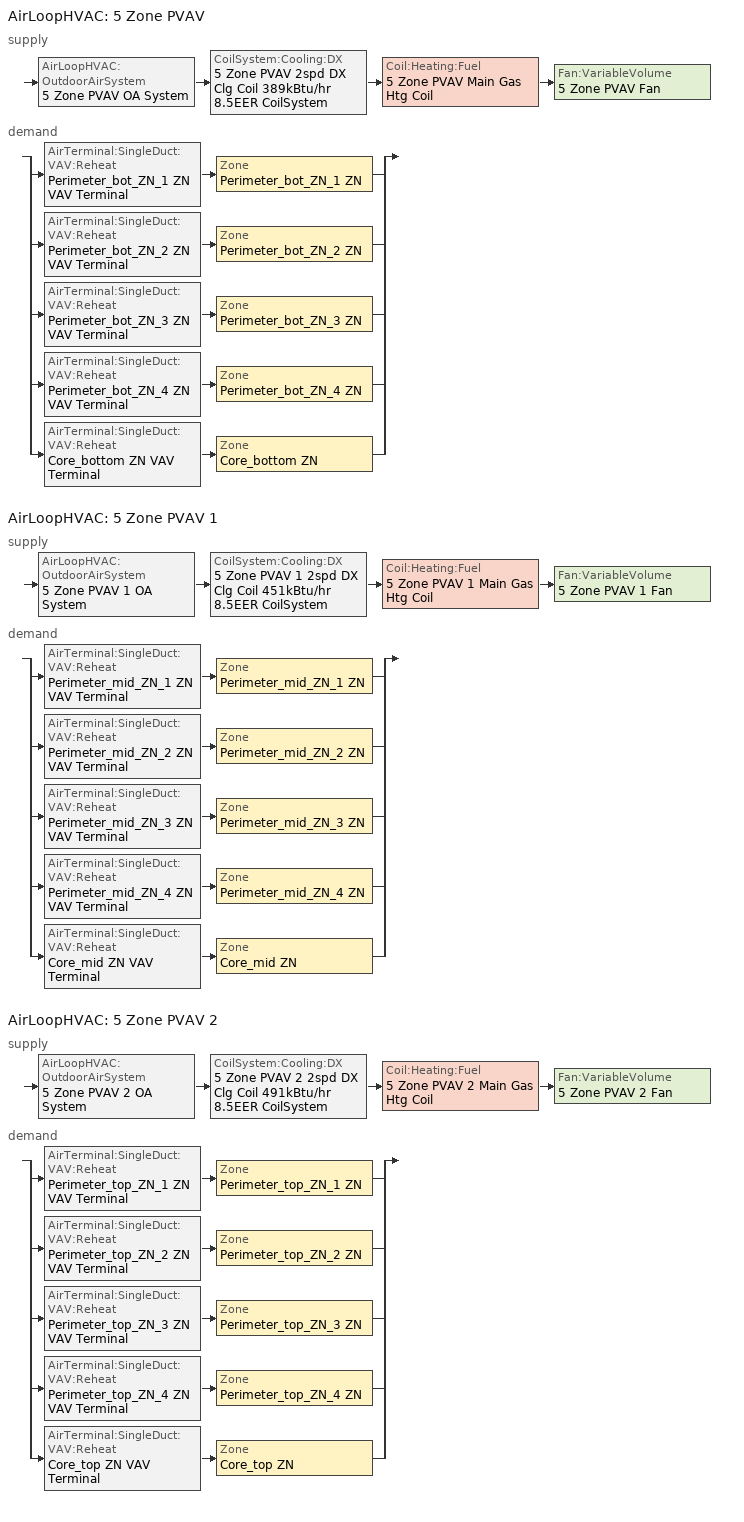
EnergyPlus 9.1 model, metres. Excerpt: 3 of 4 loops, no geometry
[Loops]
AirLoopHVAC '5 Zone PVAV'
 supply: AirLoopHVAC:OutdoorAirSystem '5 Zone PVAV OA System' > CoilSystem:Cooling:DX '5 Zone PVAV 2spd DX Clg Coil 389kBtu/hr 8.5EER CoilSystem' > Coil:Heating:Fuel '5 Zone PVAV Main Gas Htg Coil' > Fan:VariableVolume '5 Zone PVAV Fan'
 demand: split
  | AirTerminal:SingleDuct:VAV:Reheat 'Perimeter_bot_ZN_1 ZN VAV Terminal' > Zone 'Perimeter_bot_ZN_1 ZN'
  | AirTerminal:SingleDuct:VAV:Reheat 'Perimeter_bot_ZN_2 ZN VAV Terminal' > Zone 'Perimeter_bot_ZN_2 ZN'
  | AirTerminal:SingleDuct:VAV:Reheat 'Perimeter_bot_ZN_3 ZN VAV Terminal' > Zone 'Perimeter_bot_ZN_3 ZN'
  | AirTerminal:SingleDuct:VAV:Reheat 'Perimeter_bot_ZN_4 ZN VAV Terminal' > Zone 'Perimeter_bot_ZN_4 ZN'
  | AirTerminal:SingleDuct:VAV:Reheat 'Core_bottom ZN VAV Terminal' > Zone 'Core_bottom ZN'
AirLoopHVAC '5 Zone PVAV 1'
 supply: AirLoopHVAC:OutdoorAirSystem '5 Zone PVAV 1 OA System' > CoilSystem:Cooling:DX '5 Zone PVAV 1 2spd DX Clg Coil 451kBtu/hr 8.5EER CoilSystem' > Coil:Heating:Fuel '5 Zone PVAV 1 Main Gas Htg Coil' > Fan:VariableVolume '5 Zone PVAV 1 Fan'
 demand: split
  | AirTerminal:SingleDuct:VAV:Reheat 'Perimeter_mid_ZN_1 ZN VAV Terminal' > Zone 'Perimeter_mid_ZN_1 ZN'
  | AirTerminal:SingleDuct:VAV:Reheat 'Perimeter_mid_ZN_2 ZN VAV Terminal' > Zone 'Perimeter_mid_ZN_2 ZN'
  | AirTerminal:SingleDuct:VAV:Reheat 'Perimeter_mid_ZN_3 ZN VAV Terminal' > Zone 'Perimeter_mid_ZN_3 ZN'
  | AirTerminal:SingleDuct:VAV:Reheat 'Perimeter_mid_ZN_4 ZN VAV Terminal' > Zone 'Perimeter_mid_ZN_4 ZN'
  | AirTerminal:SingleDuct:VAV:Reheat 'Core_mid ZN VAV Terminal' > Zone 'Core_mid ZN'
AirLoopHVAC '5 Zone PVAV 2'
 supply: AirLoopHVAC:OutdoorAirSystem '5 Zone PVAV 2 OA System' > CoilSystem:Cooling:DX '5 Zone PVAV 2 2spd DX Clg Coil 491kBtu/hr 8.5EER CoilSystem' > Coil:Heating:Fuel '5 Zone PVAV 2 Main Gas Htg Coil' > Fan:VariableVolume '5 Zone PVAV 2 Fan'
 demand: split
  | AirTerminal:SingleDuct:VAV:Reheat 'Perimeter_top_ZN_1 ZN VAV Terminal' > Zone 'Perimeter_top_ZN_1 ZN'
  | AirTerminal:SingleDuct:VAV:Reheat 'Perimeter_top_ZN_2 ZN VAV Terminal' > Zone 'Perimeter_top_ZN_2 ZN'
  | AirTerminal:SingleDuct:VAV:Reheat 'Perimeter_top_ZN_3 ZN VAV Terminal' > Zone 'Perimeter_top_ZN_3 ZN'
  | AirTerminal:SingleDuct:VAV:Reheat 'Perimeter_top_ZN_4 ZN VAV Terminal' > Zone 'Perimeter_top_ZN_4 ZN'
  | AirTerminal:SingleDuct:VAV:Reheat 'Core_top ZN VAV Terminal' > Zone 'Core_top ZN'
[ZoneControl:Thermostat] Control Object Type 1=ThermostatSetpoint:DualSetpoint
Name | Zone or ZoneList | Control Type Schedule | Control Name 1
Core_bottom ZN Thermostat | Core_bottom ZN | Core_bottom ZN Thermostat Schedule | Office WholeBuilding - Md Office Thermostat 1
Core_mid ZN Thermostat | Core_mid ZN | Core_mid ZN Thermostat Schedule | Office WholeBuilding - Md Office Thermostat 2
Core_top ZN Thermostat | Core_top ZN | Core_top ZN Thermostat Schedule | Office WholeBuilding - Md Office Thermostat 3
Perimeter_bot_ZN_1 ZN Thermostat | Perimeter_bot_ZN_1 ZN | Perimeter_bot_ZN_1 ZN Thermostat Schedule | Office WholeBuilding - Md Office Thermostat 4
Perimeter_bot_ZN_2 ZN Thermostat | Perimeter_bot_ZN_2 ZN | Perimeter_bot_ZN_2 ZN Thermostat Schedule | Office WholeBuilding - Md Office Thermostat 5
Perimeter_bot_ZN_3 ZN Thermostat | Perimeter_bot_ZN_3 ZN | Perimeter_bot_ZN_3 ZN Thermostat Schedule | Office WholeBuilding - Md Office Thermostat 6
Perimeter_bot_ZN_4 ZN Thermostat | Perimeter_bot_ZN_4 ZN | Perimeter_bot_ZN_4 ZN Thermostat Schedule | Office WholeBuilding - Md Office Thermostat 7
Perimeter_mid_ZN_1 ZN Thermostat | Perimeter_mid_ZN_1 ZN | Perimeter_mid_ZN_1 ZN Thermostat Schedule | Office WholeBuilding - Md Office Thermostat 8
Perimeter_mid_ZN_2 ZN Thermostat | Perimeter_mid_ZN_2 ZN | Perimeter_mid_ZN_2 ZN Thermostat Schedule | Office WholeBuilding - Md Office Thermostat 9
Perimeter_mid_ZN_3 ZN Thermostat | Perimeter_mid_ZN_3 ZN | Perimeter_mid_ZN_3 ZN Thermostat Schedule | Office WholeBuilding - Md Office Thermostat 10
Perimeter_mid_ZN_4 ZN Thermostat | Perimeter_mid_ZN_4 ZN | Perimeter_mid_ZN_4 ZN Thermostat Schedule | Office WholeBuilding - Md Office Thermostat 11
Perimeter_top_ZN_1 ZN Thermostat | Perimeter_top_ZN_1 ZN | Perimeter_top_ZN_1 ZN Thermostat Schedule | Office WholeBuilding - Md Office Thermostat 12
Perimeter_top_ZN_2 ZN Thermostat | Perimeter_top_ZN_2 ZN | Perimeter_top_ZN_2 ZN Thermostat Schedule | Office WholeBuilding - Md Office Thermostat 13
Perimeter_top_ZN_3 ZN Thermostat | Perimeter_top_ZN_3 ZN | Perimeter_top_ZN_3 ZN Thermostat Schedule | Office WholeBuilding - Md Office Thermostat 14
Perimeter_top_ZN_4 ZN Thermostat | Perimeter_top_ZN_4 ZN | Perimeter_top_ZN_4 ZN Thermostat Schedule | Office WholeBuilding - Md Office Thermostat 15
[ThermostatSetpoint:DualSetpoint] Heating Setpoint Temperature Schedule=Medium Office HtgSetp 1 adjusted by 0 F 1 adjusted by 0 F; Cooling Setpoint Temperature Schedule=Medium Office ClgSetp 1 adjusted by -2 F 1 adjusted by 4 F
Office WholeBuilding - Md Office Thermostat 1; Office WholeBuilding - Md Office Thermostat 2; Office WholeBuilding - Md Office Thermostat 3; Office WholeBuilding - Md Office Thermostat 4; Office WholeBuilding - Md Office Thermostat 5; Office WholeBuilding - Md Office Thermostat 6; Office WholeBuilding - Md Office Thermostat 7; Office WholeBuilding - Md Office Thermostat 8; Office WholeBuilding - Md Office Thermostat 9; Office WholeBuilding - Md Office Thermostat 10; Office WholeBuilding - Md Office Thermostat 11; Office WholeBuilding - Md Office Thermostat 12; Office WholeBuilding - Md Office Thermostat 13; Office WholeBuilding - Md Office Thermostat 14; Office WholeBuilding - Md Office Thermostat 15
[AirTerminal:SingleDuct:VAV:Reheat] Availability Schedule=Always On Discrete; Maximum Air Flow Rate {m3/s}=Autosize; Zone Minimum Air Flow Input Method=Constant; Constant Minimum Air Flow Fraction=0.3; Fixed Minimum Air Flow Rate {m3/s}=0; Maximum Hot Water or Steam Flow Rate {m3/s}=Autosize; Minimum Hot Water or Steam Flow Rate {m3/s}=0; Convergence Tolerance=0.001; Damper Heating Action=Normal; Maximum Flow per Zone Floor Area During Reheat {m3/s-m2}=Autocalculate; Maximum Flow Fraction During Reheat=0.5; Maximum Reheat Air Temperature {C}=50
Name | Reheat Coil
Core_bottom ZN VAV Terminal | Core_bottom ZN Electric Reheat Coil
Core_mid ZN VAV Terminal | Core_mid ZN Electric Reheat Coil
Core_top ZN VAV Terminal | Core_top ZN Electric Reheat Coil
Perimeter_bot_ZN_1 ZN VAV Terminal | Perimeter_bot_ZN_1 ZN Electric Reheat Coil
Perimeter_bot_ZN_2 ZN VAV Terminal | Perimeter_bot_ZN_2 ZN Electric Reheat Coil
Perimeter_bot_ZN_3 ZN VAV Terminal | Perimeter_bot_ZN_3 ZN Electric Reheat Coil
Perimeter_bot_ZN_4 ZN VAV Terminal | Perimeter_bot_ZN_4 ZN Electric Reheat Coil
Perimeter_mid_ZN_1 ZN VAV Terminal | Perimeter_mid_ZN_1 ZN Electric Reheat Coil
Perimeter_mid_ZN_2 ZN VAV Terminal | Perimeter_mid_ZN_2 ZN Electric Reheat Coil
Perimeter_mid_ZN_3 ZN VAV Terminal | Perimeter_mid_ZN_3 ZN Electric Reheat Coil
Perimeter_mid_ZN_4 ZN VAV Terminal | Perimeter_mid_ZN_4 ZN Electric Reheat Coil
Perimeter_top_ZN_1 ZN VAV Terminal | Perimeter_top_ZN_1 ZN Electric Reheat Coil
Perimeter_top_ZN_2 ZN VAV Terminal | Perimeter_top_ZN_2 ZN Electric Reheat Coil
Perimeter_top_ZN_3 ZN VAV Terminal | Perimeter_top_ZN_3 ZN Electric Reheat Coil
Perimeter_top_ZN_4 ZN VAV Terminal | Perimeter_top_ZN_4 ZN Electric Reheat Coil
[Coil:Heating:Electric] Availability Schedule=Always On Discrete; Efficiency=1; Nominal Capacity {W}=Autosize
Core_bottom ZN Electric Reheat Coil; Core_mid ZN Electric Reheat Coil; Core_top ZN Electric Reheat Coil; Perimeter_bot_ZN_1 ZN Electric Reheat Coil; Perimeter_bot_ZN_2 ZN Electric Reheat Coil; Perimeter_bot_ZN_3 ZN Electric Reheat Coil; Perimeter_bot_ZN_4 ZN Electric Reheat Coil; Perimeter_mid_ZN_1 ZN Electric Reheat Coil; Perimeter_mid_ZN_2 ZN Electric Reheat Coil; Perimeter_mid_ZN_3 ZN Electric Reheat Coil; Perimeter_mid_ZN_4 ZN Electric Reheat Coil; Perimeter_top_ZN_1 ZN Electric Reheat Coil; Perimeter_top_ZN_2 ZN Electric Reheat Coil; Perimeter_top_ZN_3 ZN Electric Reheat Coil; Perimeter_top_ZN_4 ZN Electric Reheat Coil
[Zone equipment]
Core_bottom ZN: Core_bottom ZN VAV Terminal
Core_mid ZN: Core_mid ZN VAV Terminal
Core_top ZN: Core_top ZN VAV Terminal
Perimeter_bot_ZN_1 ZN: Perimeter_bot_ZN_1 ZN VAV Terminal
Perimeter_bot_ZN_2 ZN: Perimeter_bot_ZN_2 ZN VAV Terminal
Perimeter_bot_ZN_3 ZN: Perimeter_bot_ZN_3 ZN VAV Terminal
Perimeter_bot_ZN_4 ZN: Perimeter_bot_ZN_4 ZN VAV Terminal
Perimeter_mid_ZN_1 ZN: Perimeter_mid_ZN_1 ZN VAV Terminal
Perimeter_mid_ZN_2 ZN: Perimeter_mid_ZN_2 ZN VAV Terminal
Perimeter_mid_ZN_3 ZN: Perimeter_mid_ZN_3 ZN VAV Terminal
Perimeter_mid_ZN_4 ZN: Perimeter_mid_ZN_4 ZN VAV Terminal
Perimeter_top_ZN_1 ZN: Perimeter_top_ZN_1 ZN VAV Terminal
Perimeter_top_ZN_2 ZN: Perimeter_top_ZN_2 ZN VAV Terminal
Perimeter_top_ZN_3 ZN: Perimeter_top_ZN_3 ZN VAV Terminal
Perimeter_top_ZN_4 ZN: Perimeter_top_ZN_4 ZN VAV Terminal
[Sizing:Zone] Zone Cooling Design Supply Air Temperature Input Method=SupplyAirTemperature; Zone Cooling Design Supply Air Temperature {C}=12.7778; Zone Cooling Design Supply Air Temperature Difference {deltaC}=11.11; Zone Heating Design Supply Air Temperature Input Method=SupplyAirTemperature; Zone Heating Design Supply Air Temperature {C}=50; Zone Heating Design Supply Air Temperature Difference {deltaC}=11.11; Zone Cooling Design Supply Air Humidity Ratio {kgWater/kgDryAir}=0.0085; Zone Heating Design Supply Air Humidity Ratio {kgWater/kgDryAir}=0.008; Design Specification Outdoor Air Object=Office WholeBuilding - Md Office Ventilation; Cooling Design Air Flow Method=DesignDay; Cooling Design Air Flow Rate {m3/s}=0; Cooling Minimum Air Flow per Zone Floor Area {m3/s-m2}=0.000762; Cooling Minimum Air Flow {m3/s}=0; Cooling Minimum Air Flow Fraction=0; Heating Design Air Flow Method=DesignDay; Heating Design Air Flow Rate {m3/s}=0; Heating Maximum Air Flow per Zone Floor Area {m3/s-m2}=0.002032; Heating Maximum Air Flow {m3/s}=0.141576; Heating Maximum Air Flow Fraction=0.3; Account for Dedicated Outdoor Air System=No
Name | Design Specification Zone Air Distribution Object
Core_bottom ZN | Core_bottom ZN Design Spec Zone Air Dist
Core_mid ZN | Core_mid ZN Design Spec Zone Air Dist
Core_top ZN | Core_top ZN Design Spec Zone Air Dist
Perimeter_bot_ZN_1 ZN | Perimeter_bot_ZN_1 ZN Design Spec Zone Air Dist
Perimeter_bot_ZN_2 ZN | Perimeter_bot_ZN_2 ZN Design Spec Zone Air Dist
Perimeter_bot_ZN_3 ZN | Perimeter_bot_ZN_3 ZN Design Spec Zone Air Dist
Perimeter_bot_ZN_4 ZN | Perimeter_bot_ZN_4 ZN Design Spec Zone Air Dist
Perimeter_mid_ZN_1 ZN | Perimeter_mid_ZN_1 ZN Design Spec Zone Air Dist
Perimeter_mid_ZN_2 ZN | Perimeter_mid_ZN_2 ZN Design Spec Zone Air Dist
Perimeter_mid_ZN_3 ZN | Perimeter_mid_ZN_3 ZN Design Spec Zone Air Dist
Perimeter_mid_ZN_4 ZN | Perimeter_mid_ZN_4 ZN Design Spec Zone Air Dist
Perimeter_top_ZN_1 ZN | Perimeter_top_ZN_1 ZN Design Spec Zone Air Dist
Perimeter_top_ZN_2 ZN | Perimeter_top_ZN_2 ZN Design Spec Zone Air Dist
Perimeter_top_ZN_3 ZN | Perimeter_top_ZN_3 ZN Design Spec Zone Air Dist
Perimeter_top_ZN_4 ZN | Perimeter_top_ZN_4 ZN Design Spec Zone Air Dist
[DesignSpecification:ZoneAirDistribution] Zone Air Distribution Effectiveness in Cooling Mode=1; Zone Air Distribution Effectiveness in Heating Mode=1
Core_bottom ZN Design Spec Zone Air Dist; Core_mid ZN Design Spec Zone Air Dist; Core_top ZN Design Spec Zone Air Dist; Perimeter_bot_ZN_1 ZN Design Spec Zone Air Dist; Perimeter_bot_ZN_2 ZN Design Spec Zone Air Dist; Perimeter_bot_ZN_3 ZN Design Spec Zone Air Dist; Perimeter_bot_ZN_4 ZN Design Spec Zone Air Dist; Perimeter_mid_ZN_1 ZN Design Spec Zone Air Dist; Perimeter_mid_ZN_2 ZN Design Spec Zone Air Dist; Perimeter_mid_ZN_3 ZN Design Spec Zone Air Dist; Perimeter_mid_ZN_4 ZN Design Spec Zone Air Dist; Perimeter_top_ZN_1 ZN Design Spec Zone Air Dist; Perimeter_top_ZN_2 ZN Design Spec Zone Air Dist; Perimeter_top_ZN_3 ZN Design Spec Zone Air Dist; Perimeter_top_ZN_4 ZN Design Spec Zone Air Dist
[Controller:MechanicalVentilation] Availability Schedule=OfficeMedium VAV OA Damper; Demand Controlled Ventilation=No; System Outdoor Air Method=ZoneSum; Design Specification Outdoor Air Object Name 1=Office WholeBuilding - Md Office Ventilation; Design Specification Outdoor Air Object Name 2=Office WholeBuilding - Md Office Ventilation; Design Specification Outdoor Air Object Name 3=Office WholeBuilding - Md Office Ventilation; Design Specification Outdoor Air Object Name 4=Office WholeBuilding - Md Office Ventilation; Design Specification Outdoor Air Object Name 5=Office WholeBuilding - Md Office Ventilation
Name | Zone Name 1 | Design Specification Zone Air Distribution Object Name 1 | Zone Name 2 | Design Specification Zone Air Distribution Object Name 2 | Zone Name 3 | Design Specification Zone Air Distribution Object Name 3 | Zone Name 4 | Design Specification Zone Air Distribution Object Name 4 | Zone Name 5 | Design Specification Zone Air Distribution Object Name 5
5 Zone PVAV Ventilation Controller | Core_bottom ZN | Core_bottom ZN Design Spec Zone Air Dist | Perimeter_bot_ZN_1 ZN | Perimeter_bot_ZN_1 ZN Design Spec Zone Air Dist | Perimeter_bot_ZN_2 ZN | Perimeter_bot_ZN_2 ZN Design Spec Zone Air Dist | Perimeter_bot_ZN_3 ZN | Perimeter_bot_ZN_3 ZN Design Spec Zone Air Dist | Perimeter_bot_ZN_4 ZN | Perimeter_bot_ZN_4 ZN Design Spec Zone Air Dist
5 Zone PVAV 1 Ventilation Controller | Core_mid ZN | Core_mid ZN Design Spec Zone Air Dist | Perimeter_mid_ZN_1 ZN | Perimeter_mid_ZN_1 ZN Design Spec Zone Air Dist | Perimeter_mid_ZN_2 ZN | Perimeter_mid_ZN_2 ZN Design Spec Zone Air Dist | Perimeter_mid_ZN_3 ZN | Perimeter_mid_ZN_3 ZN Design Spec Zone Air Dist | Perimeter_mid_ZN_4 ZN | Perimeter_mid_ZN_4 ZN Design Spec Zone Air Dist
5 Zone PVAV 2 Ventilation Controller | Core_top ZN | Core_top ZN Design Spec Zone Air Dist | Perimeter_top_ZN_1 ZN | Perimeter_top_ZN_1 ZN Design Spec Zone Air Dist | Perimeter_top_ZN_2 ZN | Perimeter_top_ZN_2 ZN Design Spec Zone Air Dist | Perimeter_top_ZN_3 ZN | Perimeter_top_ZN_3 ZN Design Spec Zone Air Dist | Perimeter_top_ZN_4 ZN | Perimeter_top_ZN_4 ZN Design Spec Zone Air Dist
[DesignSpecification:OutdoorAir]
Office WholeBuilding - Md Office Ventilation: Outdoor Air Method=Sum; Outdoor Air Flow per Person {m3/s-person}=0; Outdoor Air Flow per Zone Floor Area {m3/s-m2}=0.000508; Outdoor Air Flow per Zone {m3/s}=0; Outdoor Air Flow Air Changes per Hour {1/hr}=0
[AirLoopHVAC] Design Supply Air Flow Rate {m3/s}=AutoSize
5 Zone PVAV; 5 Zone PVAV 1; 5 Zone PVAV 2
[Sizing:System] Type of Load to Size On=Sensible; Design Outdoor Air Flow Rate {m3/s}=Autosize; Central Heating Maximum System Air Flow Ratio=0.3; Preheat Design Temperature {C}=7.22222; Preheat Design Humidity Ratio {kgWater/kgDryAir}=0.008; Precool Design Temperature {C}=12.7778; Precool Design Humidity Ratio {kgWater/kgDryAir}=0.008; Central Cooling Design Supply Air Temperature {C}=12.7778; Central Heating Design Supply Air Temperature {C}=12.7778; Type of Zone Sum to Use=Coincident; 100% Outdoor Air in Cooling=No; 100% Outdoor Air in Heating=No; Central Cooling Design Supply Air Humidity Ratio {kgWater/kgDryAir}=0.0085; Central Heating Design Supply Air Humidity Ratio {kgWater/kgDryAir}=0.008; Cooling Supply Air Flow Rate Method=DesignDay; Cooling Supply Air Flow Rate {m3/s}=0; Cooling Supply Air Flow Rate Per Floor Area {m3/s-m2}=0.00996765; Cooling Fraction of Autosized Cooling Supply Air Flow Rate=1; Cooling Supply Air Flow Rate Per Unit Cooling Capacity {m3/s-W}=3.94755e-05; Heating Supply Air Flow Rate Method=DesignDay; Heating Supply Air Flow Rate {m3/s}=0; Heating Supply Air Flow Rate Per Floor Area {m3/s-m2}=0.00996765; Heating Fraction of Autosized Heating Supply Air Flow Rate=1; Heating Fraction of Autosized Cooling Supply Air Flow Rate=1; Heating Supply Air Flow Rate Per Unit Heating Capacity {m3/s-W}=3.15882e-05; System Outdoor Air Method=ZoneSum; Zone Maximum Outdoor Air Fraction=1; Cooling Design Capacity Method=CoolingDesignCapacity; Cooling Design Capacity {W}=Autosize; Cooling Design Capacity Per Floor Area {W/m2}=234.7; Fraction of Autosized Cooling Design Capacity=1; Heating Design Capacity Method=HeatingDesignCapacity; Heating Design Capacity {W}=Autosize; Heating Design Capacity Per Floor Area {W/m2}=157; Fraction of Autosized Heating Design Capacity=1; Central Cooling Capacity Control Method=OnOff
5 Zone PVAV; 5 Zone PVAV 1; 5 Zone PVAV 2
[Controller:OutdoorAir] Minimum Outdoor Air Flow Rate {m3/s}=Autosize; Maximum Outdoor Air Flow Rate {m3/s}=Autosize; Economizer Control Type=DifferentialDryBulb; Economizer Control Action Type=ModulateFlow; Lockout Type=LockoutWithCompressor; Minimum Limit Type=FixedMinimum; Minimum Outdoor Air Schedule=OfficeMedium VAV OA Damper; High Humidity Control=No; Control High Indoor Humidity Based on Outdoor Humidity Ratio=Yes; Heat Recovery Bypass Control Type=BypassWhenWithinEconomizerLimits
Name | Mechanical Ventilation Controller
Controller Outdoor Air 1 | 5 Zone PVAV Ventilation Controller
Controller Outdoor Air 2 | 5 Zone PVAV 1 Ventilation Controller
Controller Outdoor Air 3 | 5 Zone PVAV 2 Ventilation Controller
[SetpointManager:MixedAir] Control Variable=Temperature
Name | Setpoint Node or NodeList
5 Zone PVAV Mixed Air Node OS Default SPM | 5 Zone PVAV Mixed Air Node
5 Zone PVAV 2spd DX Clg Coil 389kBtu/hr 8.5EER Outlet Air Node OS Default SPM | 5 Zone PVAV 2spd DX Clg Coil 389kBtu/hr 8.5EER Outlet Air Node
5 Zone PVAV Main Gas Htg Coil Outlet Air Node OS Default SPM | 5 Zone PVAV Main Gas Htg Coil Outlet Air Node
5 Zone PVAV 1 Mixed Air Node OS Default SPM | 5 Zone PVAV 1 Mixed Air Node
5 Zone PVAV 1 2spd DX Clg Coil 451kBtu/hr 8.5EER Outlet Air Node OS Default SPM | 5 Zone PVAV 1 2spd DX Clg Coil 451kBtu/hr 8.5EER Outlet Air Node
5 Zone PVAV 1 Main Gas Htg Coil Outlet Air Node OS Default SPM | 5 Zone PVAV 1 Main Gas Htg Coil Outlet Air Node
5 Zone PVAV 2 Mixed Air Node OS Default SPM | 5 Zone PVAV 2 Mixed Air Node
5 Zone PVAV 2 2spd DX Clg Coil 491kBtu/hr 8.5EER Outlet Air Node OS Default SPM | 5 Zone PVAV 2 2spd DX Clg Coil 491kBtu/hr 8.5EER Outlet Air Node
5 Zone PVAV 2 Main Gas Htg Coil Outlet Air Node OS Default SPM | 5 Zone PVAV 2 Main Gas Htg Coil Outlet Air Node
[CoilSystem:Cooling:DX] Availability Schedule=Always On Discrete
Name | Cooling Coil
5 Zone PVAV 2spd DX Clg Coil 389kBtu/hr 8.5EER CoilSystem | 5 Zone PVAV 2spd DX Clg Coil 389kBtu/hr 8.5EER
5 Zone PVAV 1 2spd DX Clg Coil 451kBtu/hr 8.5EER CoilSystem | 5 Zone PVAV 1 2spd DX Clg Coil 451kBtu/hr 8.5EER
5 Zone PVAV 2 2spd DX Clg Coil 491kBtu/hr 8.5EER CoilSystem | 5 Zone PVAV 2 2spd DX Clg Coil 491kBtu/hr 8.5EER
[Coil:Cooling:DX:TwoSpeed] Availability Schedule=Always On Discrete; High Speed Gross Rated Total Cooling Capacity {W}=Autosize; High Speed Rated Sensible Heat Ratio=Autosize; High Speed Gross Rated Cooling COP {W/W}=2.96645; High Speed Rated Air Flow Rate {m3/s}=Autosize; Total Cooling Capacity Function of Temperature Curve=DOE Ref DX Clg Coil Cool-Cap-fT; Total Cooling Capacity Function of Flow Fraction Curve=DOE Ref DX Clg Coil Cool-CAP-fFlow; Energy Input Ratio Function of Temperature Curve=DOE Ref DX Clg Coil Cool-EIR-fT; Energy Input Ratio Function of Flow Fraction Curve=DOE Ref DX Clg Coil Cool-EIR-fFlow; Part Load Fraction Correlation Curve=DOE Ref DX Clg Coil Cool-PLF-fPLR; Low Speed Gross Rated Total Cooling Capacity {W}=Autosize; Low Speed Gross Rated Sensible Heat Ratio=0.69; Low Speed Gross Rated Cooling COP {W/W}=2.96645; Low Speed Rated Air Flow Rate {m3/s}=Autosize; Low Speed Total Cooling Capacity Function of Temperature Curve=DOE Ref DX Clg Coil Cool-Cap-fT; Low Speed Energy Input Ratio Function of Temperature Curve=DOE Ref DX Clg Coil Cool-EIR-fT; Condenser Type=AirCooled; High Speed Evaporative Condenser Effectiveness=0; High Speed Evaporative Condenser Air Flow Rate {m3/s}=Autosize; High Speed Evaporative Condenser Pump Rated Power Consumption {W}=Autosize; Low Speed Evaporative Condenser Effectiveness=0; Low Speed Evaporative Condenser Air Flow Rate {m3/s}=Autosize; Low Speed Evaporative Condenser Pump Rated Power Consumption {W}=Autosize; Basin Heater Capacity {W/K}=10; Basin Heater Setpoint Temperature {C}=2
5 Zone PVAV 2spd DX Clg Coil 389kBtu/hr 8.5EER; 5 Zone PVAV 1 2spd DX Clg Coil 451kBtu/hr 8.5EER; 5 Zone PVAV 2 2spd DX Clg Coil 491kBtu/hr 8.5EER
[Coil:Heating:Fuel] Availability Schedule=Always On Discrete; Fuel Type=NaturalGas; Burner Efficiency=0.8; Nominal Capacity {W}=AutoSize; Parasitic Electric Load {W}=0; Parasitic Fuel Load {W}=0
5 Zone PVAV Main Gas Htg Coil; 5 Zone PVAV 1 Main Gas Htg Coil; 5 Zone PVAV 2 Main Gas Htg Coil
[Fan:VariableVolume] Availability Schedule=OfficeMedium VAV Operation; Fan Total Efficiency=0.6006; Pressure Rise {Pa}=1574.24; Maximum Flow Rate {m3/s}=AutoSize; Fan Power Minimum Flow Rate Input Method=Fraction; Fan Power Minimum Flow Fraction=0.25; Fan Power Minimum Air Flow Rate {m3/s}=0; Motor Efficiency=0.924; Motor In Airstream Fraction=1; Fan Power Coefficient 1=0.189848; Fan Power Coefficient 2=0.31447; Fan Power Coefficient 3=0.495682; Fan Power Coefficient 4=0; Fan Power Coefficient 5=0
5 Zone PVAV Fan; 5 Zone PVAV 1 Fan; 5 Zone PVAV 2 Fan
[SetpointManager:Scheduled] Control Variable=Temperature
Name | Schedule | Setpoint Node or NodeList
5 Zone PVAV Supply Air Setpoint Manager | Supply Air Temp - 55.0F | 5 Zone PVAV Supply Outlet Node
5 Zone PVAV 1 Supply Air Setpoint Manager | Supply Air Temp - 55.0F 1 | 5 Zone PVAV 1 Supply Outlet Node
5 Zone PVAV 2 Supply Air Setpoint Manager | Supply Air Temp - 55.0F 2 | 5 Zone PVAV 2 Supply Outlet Node
[Schedule:Compact]
Core_bottom ZN Thermostat Schedule; Core_mid ZN Thermostat Schedule; Core_top ZN Thermostat Schedule; Perimeter_bot_ZN_1 ZN Thermostat Schedule; Perimeter_bot_ZN_2 ZN Thermostat Schedule; Perimeter_bot_ZN_3 ZN Thermostat Schedule; Perimeter_bot_ZN_4 ZN Thermostat Schedule; Perimeter_mid_ZN_1 ZN Thermostat Schedule; Perimeter_mid_ZN_2 ZN Thermostat Schedule; Perimeter_mid_ZN_3 ZN Thermostat Schedule; Perimeter_mid_ZN_4 ZN Thermostat Schedule; Perimeter_top_ZN_1 ZN Thermostat Schedule; Perimeter_top_ZN_2 ZN Thermostat Schedule; Perimeter_top_ZN_3 ZN Thermostat Schedule; Perimeter_top_ZN_4 ZN Thermostat Schedule: Through: 12/31, For: AllDays, Until: 24:00, 4
[Schedule:Day:Interval]
Medium Office HtgSetp SmrDsn|Sun Day 2: No, 06:00, 15.6, 12:00, 15.6, 18:00, 15.6, 24:00, 15.6
Medium Office HtgSetp Default 2: No, 06:00, 15.6, 12:00, 15.6, 18:00, 15.6, 22:00, 21, 24:00, 15.6
Medium Office HtgSetp Sat Day 2: No, 06:00, 15.6, 12:00, 15.6, 18:00, 21, 24:00, 15.6
Medium Office HtgSetp Summer Design Day 2: No, 24:00, 15.6
Medium Office HtgSetp Winter Design Day 2: No, 24:00, 21
Medium Office ClgSetp WntrDsn|Sun Day 2: No, 06:00, 26.7, 12:00, 25.5889, 18:00, 28.9222, 24:00, 26.7
Medium Office ClgSetp Default 2: No, 06:00, 26.7, 12:00, 25.5889, 18:00, 28.9222, 22:00, 24, 24:00, 26.7
Medium Office ClgSetp Sat Day 2: No, 06:00, 26.7, 12:00, 25.5889, 18:00, 24, 24:00, 26.7
Medium Office ClgSetp Summer Design Day 2: No, 06:00, 26.7, 22:00, 24, 24:00, 26.7
Medium Office ClgSetp Winter Design Day 2: No, 24:00, 26.7
OfficeMedium VAV OA Damper Sat|Sun|WntrDsn Day; OfficeMedium VAV OA Damper Winter Design Day; OfficeMedium VAV Operation Sat|Sun|WntrDsn Day; OfficeMedium VAV Operation Winter Design Day: No, 24:00, 0
OfficeMedium VAV OA Damper Default; OfficeMedium VAV OA Damper Summer Design Day; OfficeMedium VAV Operation Default; OfficeMedium VAV Operation Summer Design Day: No, 06:00, 0, 20:00, 1, 24:00, 0
Supply Air Temp - 55.0F Default; Supply Air Temp - 55.0F Default 1; Supply Air Temp - 55.0F Default 2: No, 24:00, 12.7778
[Schedule:Week:Daily]
Medium Office HtgSetp 1 adjusted by 0 F 1 adjusted by 0 F Week Rule - Jan1-Dec31: Medium Office HtgSetp SmrDsn|Sun Day 2, Medium Office HtgSetp Default 2, Medium Office HtgSetp Default 2, Medium Office HtgSetp Default 2, Medium Office HtgSetp Default 2, Medium Office HtgSetp Default 2, Medium Office HtgSetp Sat Day 2, Medium Office HtgSetp Default 2, Medium Office HtgSetp Summer Design Day 2, Medium Office HtgSetp Winter Design Day 2, Medium Office HtgSetp Default 2, Medium Office HtgSetp Default 2
Medium Office ClgSetp 1 adjusted by -2 F 1 adjusted by 4 F Week Rule - Jan1-Dec31: Medium Office ClgSetp WntrDsn|Sun Day 2, Medium Office ClgSetp Default 2, Medium Office ClgSetp Default 2, Medium Office ClgSetp Default 2, Medium Office ClgSetp Default 2, Medium Office ClgSetp Default 2, Medium Office ClgSetp Sat Day 2, Medium Office ClgSetp Default 2, Medium Office ClgSetp Summer Design Day 2, Medium Office ClgSetp Winter Design Day 2, Medium Office ClgSetp Default 2, Medium Office ClgSetp Default 2
OfficeMedium VAV OA Damper Week Rule - Jan1-Dec31: OfficeMedium VAV OA Damper Sat|Sun|WntrDsn Day, OfficeMedium VAV OA Damper Default, OfficeMedium VAV OA Damper Default, OfficeMedium VAV OA Damper Default, OfficeMedium VAV OA Damper Default, OfficeMedium VAV OA Damper Default, OfficeMedium VAV OA Damper Sat|Sun|WntrDsn Day, OfficeMedium VAV OA Damper Default, OfficeMedium VAV OA Damper Summer Design Day, OfficeMedium VAV OA Damper Winter Design Day, OfficeMedium VAV OA Damper Default, OfficeMedium VAV OA Damper Default
OfficeMedium VAV Operation Week Rule - Jan1-Dec31: OfficeMedium VAV Operation Sat|Sun|WntrDsn Day, OfficeMedium VAV Operation Default, OfficeMedium VAV Operation Default, OfficeMedium VAV Operation Default, OfficeMedium VAV Operation Default, OfficeMedium VAV Operation Default, OfficeMedium VAV Operation Sat|Sun|WntrDsn Day, OfficeMedium VAV Operation Default, OfficeMedium VAV Operation Summer Design Day, OfficeMedium VAV Operation Winter Design Day, OfficeMedium VAV Operation Default, OfficeMedium VAV Operation Default
Supply Air Temp - 55.0F Week Rule - Jan1-Dec31: Supply Air Temp - 55.0F Default, Supply Air Temp - 55.0F Default, Supply Air Temp - 55.0F Default, Supply Air Temp - 55.0F Default, Supply Air Temp - 55.0F Default, Supply Air Temp - 55.0F Default, Supply Air Temp - 55.0F Default, Supply Air Temp - 55.0F Default, Supply Air Temp - 55.0F Default, Supply Air Temp - 55.0F Default, Supply Air Temp - 55.0F Default, Supply Air Temp - 55.0F Default
Supply Air Temp - 55.0F 1 Week Rule - Jan1-Dec31: Supply Air Temp - 55.0F Default 1, Supply Air Temp - 55.0F Default 1, Supply Air Temp - 55.0F Default 1, Supply Air Temp - 55.0F Default 1, Supply Air Temp - 55.0F Default 1, Supply Air Temp - 55.0F Default 1, Supply Air Temp - 55.0F Default 1, Supply Air Temp - 55.0F Default 1, Supply Air Temp - 55.0F Default 1, Supply Air Temp - 55.0F Default 1, Supply Air Temp - 55.0F Default 1, Supply Air Temp - 55.0F Default 1
Supply Air Temp - 55.0F 2 Week Rule - Jan1-Dec31: Supply Air Temp - 55.0F Default 2, Supply Air Temp - 55.0F Default 2, Supply Air Temp - 55.0F Default 2, Supply Air Temp - 55.0F Default 2, Supply Air Temp - 55.0F Default 2, Supply Air Temp - 55.0F Default 2, Supply Air Temp - 55.0F Default 2, Supply Air Temp - 55.0F Default 2, Supply Air Temp - 55.0F Default 2, Supply Air Temp - 55.0F Default 2, Supply Air Temp - 55.0F Default 2, Supply Air Temp - 55.0F Default 2
[Schedule:Year]
Medium Office HtgSetp 1 adjusted by 0 F 1 adjusted by 0 F: Medium Office HtgSetp 1 adjusted by 0 F 1 adjusted by 0 F Week Rule - Jan1-Dec31, 1, 1, 12, 31
Medium Office ClgSetp 1 adjusted by -2 F 1 adjusted by 4 F: Medium Office ClgSetp 1 adjusted by -2 F 1 adjusted by 4 F Week Rule - Jan1-Dec31, 1, 1, 12, 31
OfficeMedium VAV OA Damper: OfficeMedium VAV OA Damper Week Rule - Jan1-Dec31, 1, 1, 12, 31
OfficeMedium VAV Operation: OfficeMedium VAV Operation Week Rule - Jan1-Dec31, 1, 1, 12, 31
Supply Air Temp - 55.0F: Supply Air Temp - 55.0F Week Rule - Jan1-Dec31, 1, 1, 12, 31
Supply Air Temp - 55.0F 1: Supply Air Temp - 55.0F 1 Week Rule - Jan1-Dec31, 1, 1, 12, 31
Supply Air Temp - 55.0F 2: Supply Air Temp - 55.0F 2 Week Rule - Jan1-Dec31, 1, 1, 12, 31
[Schedule:Constant]
Always On Discrete: Hourly Value=1
[Curve:Biquadratic] Minimum Value of x {BasedOnField A2}=-100; Maximum Value of x {BasedOnField A2}=100; Minimum Value of y {BasedOnField A3}=-100; Maximum Value of y {BasedOnField A3}=100
Name | Coefficient1 Constant | Coefficient2 x | Coefficient3 x**2 | Coefficient4 y | Coefficient5 y**2 | Coefficient6 x*y
DOE Ref DX Clg Coil Cool-Cap-fT | 0.971212 | -0.0152755 | 0.00144345 | -0.00039321 | -6.8364e-06 | -0.000290596
DOE Ref DX Clg Coil Cool-EIR-fT | 0.286871 | 0.0239022 | -0.000810648 | 0.0134585 | 0.000338936 | -0.000487004
[Curve:Cubic] Coefficient1 Constant=1; Coefficient2 x=0; Coefficient3 x**2=0; Coefficient4 x**3=0; Minimum Value of x {BasedOnField A2}=-100; Maximum Value of x {BasedOnField A2}=100
DOE Ref DX Clg Coil Cool-CAP-fFlow; DOE Ref DX Clg Coil Cool-EIR-fFlow
[Curve:Quadratic]
DOE Ref DX Clg Coil Cool-PLF-fPLR: Coefficient1 Constant=0.909496; Coefficient2 x=0.0986477; Coefficient3 x**2=-0.00819488; Minimum Value of x {BasedOnField A2}=0; Maximum Value of x {BasedOnField A2}=1
